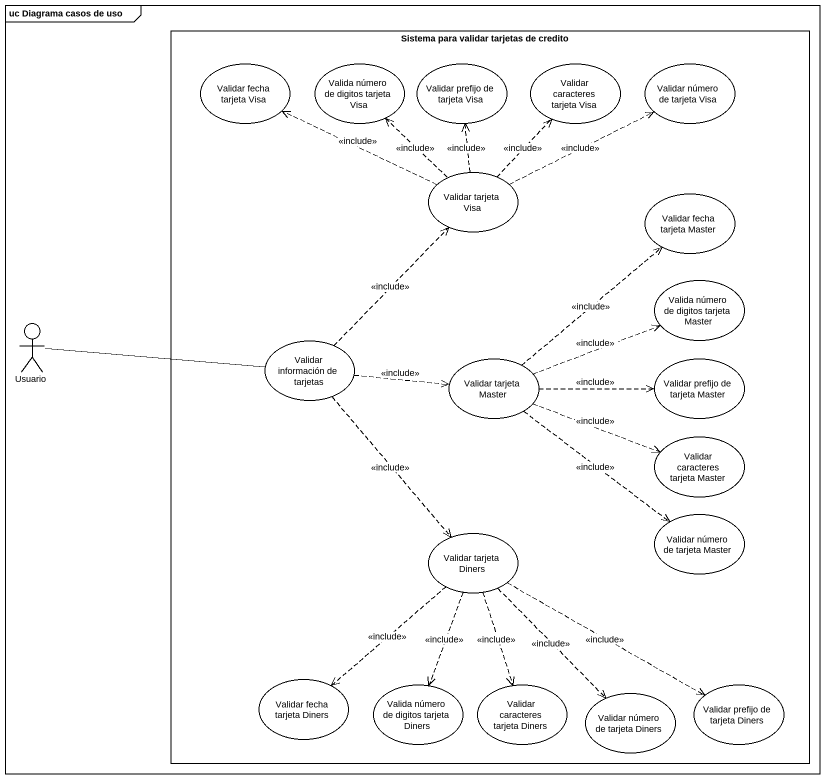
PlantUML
@startuml
mainframe uc Diagrama casos de uso
rectangle "Sistema para validar tarjetas de credito" as Sistema_para_validar {
  usecase "Validar fecha tarjeta Visa" as Validar_fecha_tarjeta_Visa
  usecase "Valida número de digitos tarjeta Visa" as Valida_número_de_digitos
  usecase "Validar prefijo de tarjeta Visa" as Validar_prefijo_de_tarjeta
  usecase "Validar caracteres tarjeta Visa" as Validar_caracteres_tarjeta
  usecase "Validar número de tarjeta Visa" as Validar_número_de_tarjeta
  usecase "Validar tarjeta Visa" as Validar_tarjeta_Visa
  usecase "Validar fecha tarjeta Master" as Validar_fecha_tarjeta_Master
  usecase "Valida número de digitos tarjeta Master" as Valida_número_de_digitos_2
  usecase "Validar información de tarjetas" as Validar_información_de
  usecase "Validar tarjeta Master" as Validar_tarjeta_Master
  usecase "Validar prefijo de tarjeta Master" as Validar_prefijo_de_tarjeta_2
  usecase "Validar caracteres tarjeta Master" as Validar_caracteres_tarjeta_2
  usecase "Validar tarjeta Diners" as Validar_tarjeta_Diners
  usecase "Validar número de tarjeta Master" as Validar_número_de_tarjeta_2
  usecase "Validar fecha tarjeta Diners" as Validar_fecha_tarjeta_Diners
  usecase "Valida número de digitos tarjeta Diners" as Valida_número_de_digitos_3
  usecase "Validar caracteres tarjeta Diners" as Validar_caracteres_tarjeta_3
  usecase "Validar número de tarjeta Diners" as Validar_número_de_tarjeta_3
  usecase "Validar prefijo de tarjeta Diners" as Validar_prefijo_de_tarjeta_3
}
actor Usuario
Validar_tarjeta_Visa .left.> Validar_fecha_tarjeta_Visa : <<include>>
Validar_tarjeta_Visa .up.> Valida_número_de_digitos : <<include>>
Validar_tarjeta_Visa .up.> Validar_prefijo_de_tarjeta : <<include>>
Validar_tarjeta_Visa .up.> Validar_caracteres_tarjeta : <<include>>
Validar_tarjeta_Visa .right.> Validar_número_de_tarjeta : <<include>>
Usuario -right- Validar_información_de
Validar_información_de .up.> Validar_tarjeta_Visa : <<include>>
Validar_información_de .right.> Validar_tarjeta_Master : <<include>>
Validar_información_de ..> Validar_tarjeta_Diners : <<include>>
Validar_tarjeta_Master .up.> Validar_fecha_tarjeta_Master : <<include>>
Validar_tarjeta_Master .right.> Valida_número_de_digitos_2 : <<include>>
Validar_tarjeta_Master .right.> Validar_prefijo_de_tarjeta_2 : <<include>>
Validar_tarjeta_Master .right.> Validar_caracteres_tarjeta_2 : <<include>>
Validar_tarjeta_Master ..> Validar_número_de_tarjeta_2 : <<include>>
Validar_tarjeta_Diners ..> Validar_fecha_tarjeta_Diners : <<include>>
Validar_tarjeta_Diners ..> Valida_número_de_digitos_3 : <<include>>
Validar_tarjeta_Diners ..> Validar_caracteres_tarjeta_3 : <<include>>
Validar_tarjeta_Diners ..> Validar_número_de_tarjeta_3 : <<include>>
Validar_tarjeta_Diners .right.> Validar_prefijo_de_tarjeta_3 : <<include>>
@enduml
